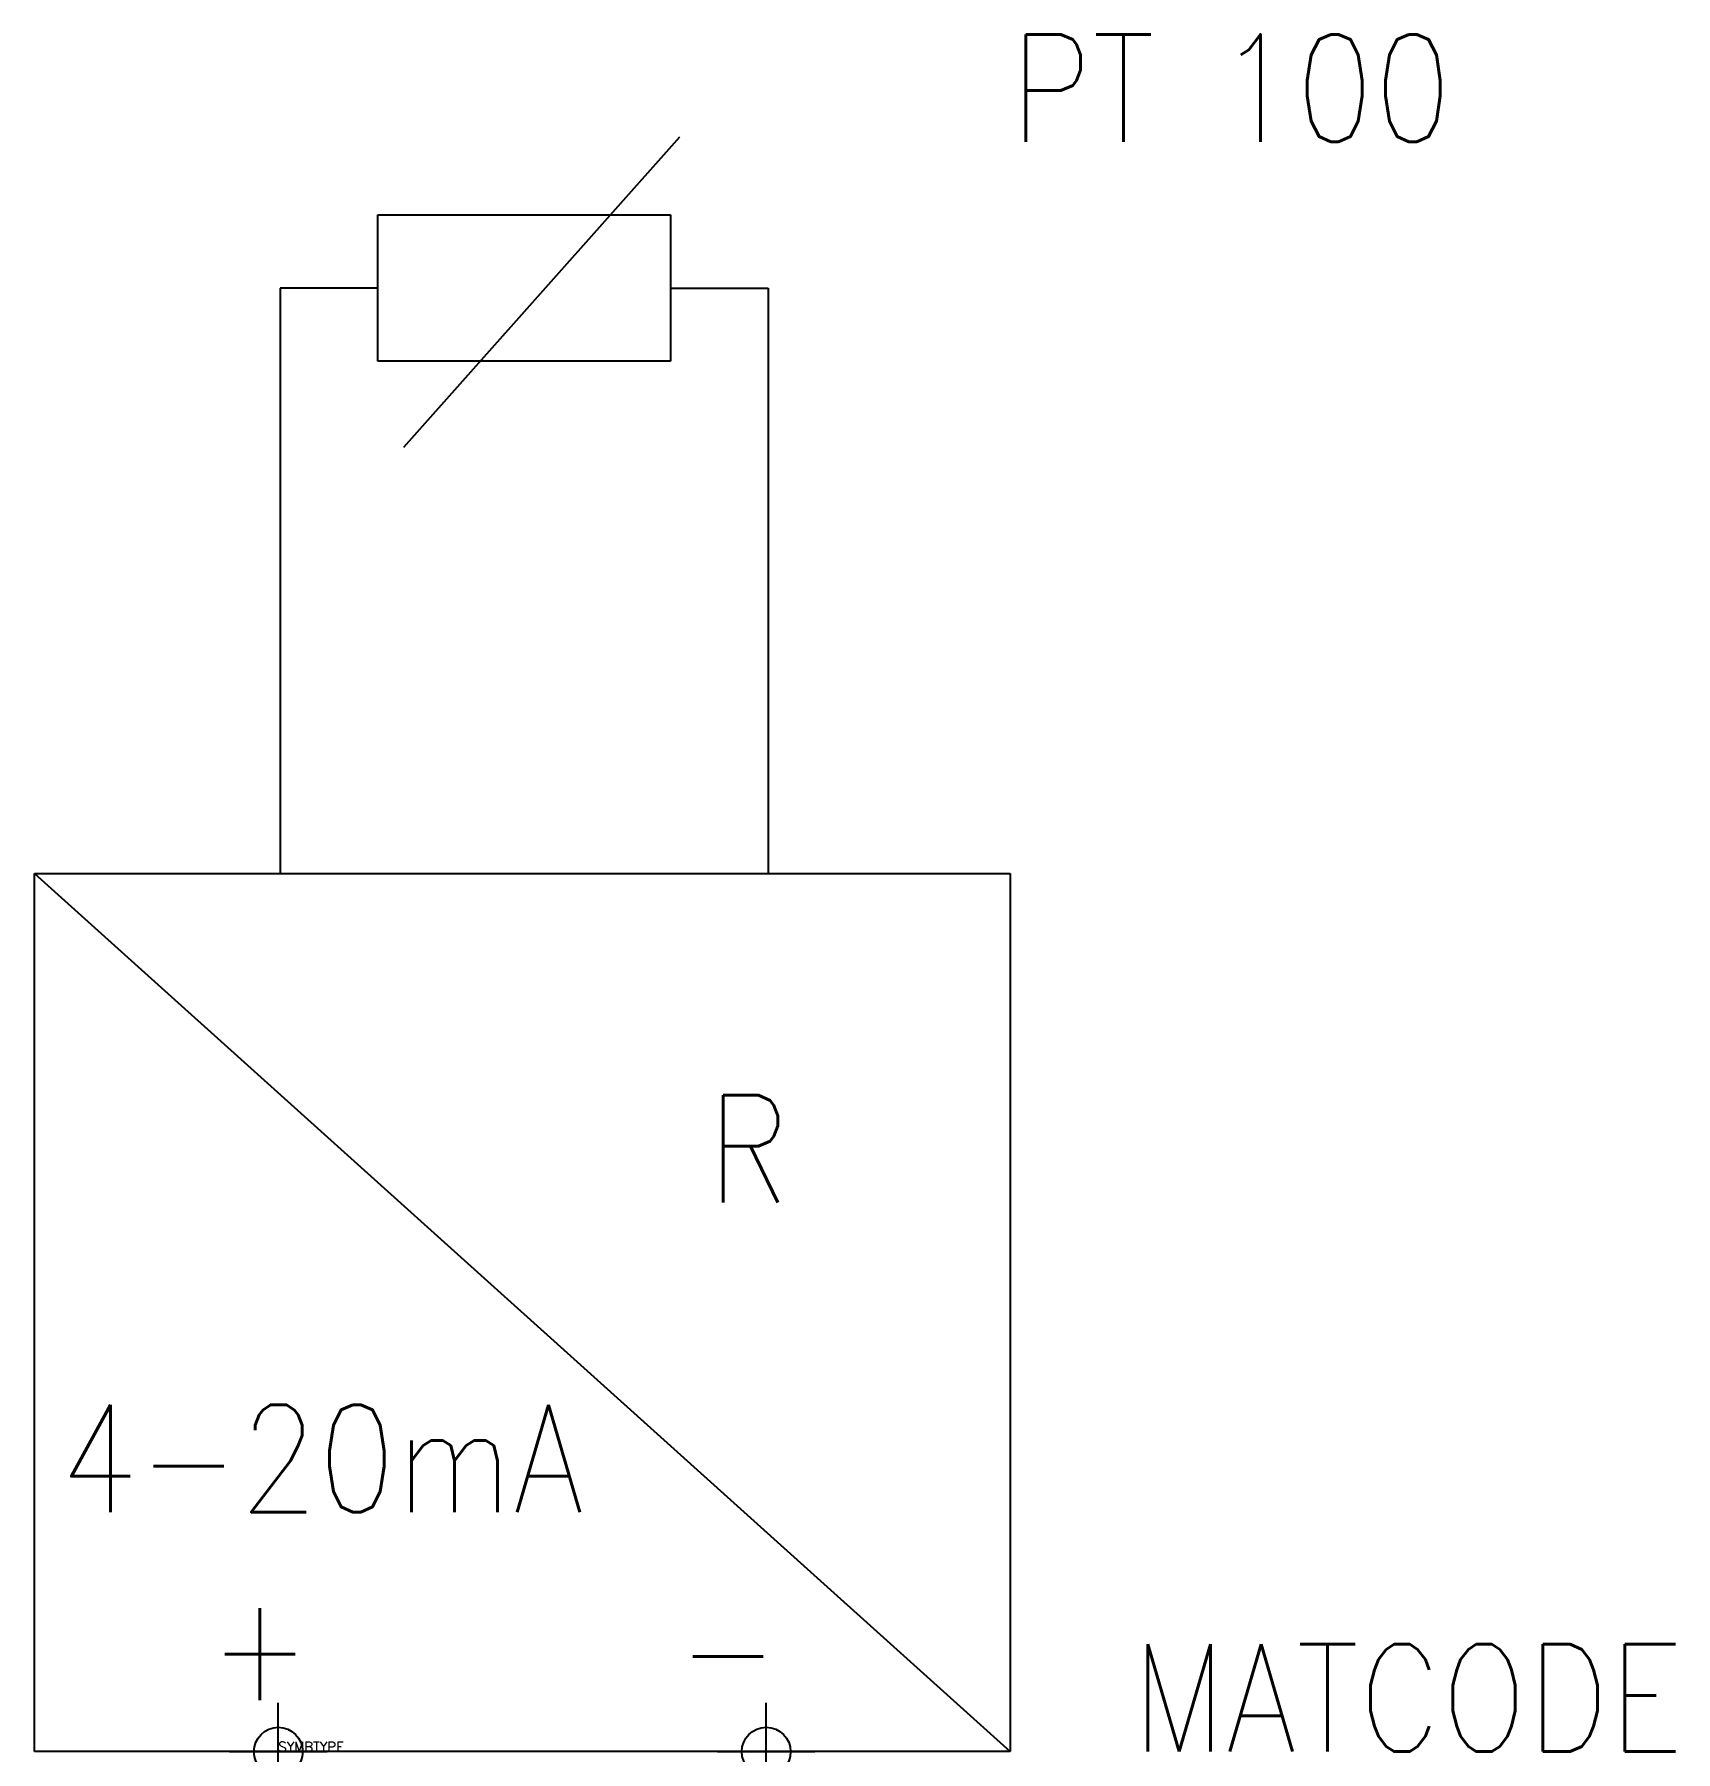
# Model space of a CAD drawing. Extents: x 32.5 to 66.1, y 177 to 212.2.
import ezdxf

# ---------------------------------------------------------------- set-up
doc = ezdxf.new("R2010")
doc.units = 0
doc.header["$LTSCALE"] = 6
doc.header["$MEASUREMENT"] = 0
doc.header["$PDMODE"] = 34
doc.layers.get('0').update_dxf_attribs({"linetype": 'CONTINUOUS'})
for name, color, linetype in [('1', 8, 'CONTINUOUS'), ('10', 8, 'CONTINUOUS'), ('12', 30, 'CONTINUOUS'), ('3', 30, 'CONTINUOUS'), ('C', 7, 'CONTINUOUS')]:
    doc.layers.add(name, color=color, linetype=linetype)
doc.styles.add('ROMANS', font='ROMANS', dxfattribs={"width": 0.85})
doc.styles.get("Standard").update_dxf_attribs({"font": 'simplex', "width": 0.85})

msp = doc.modelspace()

# ---------------------------------------------------------------- linework, layer by layer
at = {"layer": '1'}
for p, q in [((40.072, 203.737), (45.727, 210.101)), ((37.538, 207), (37.538, 195)), ((39.538, 207), (37.538, 207)), ((45.538, 207), (47.538, 207)), ((47.538, 207), (47.538, 195)), ((32.5, 195), (52.5, 177))]:
    msp.add_line(p, q, dxfattribs=at)
at = {"layer": '3'}
for p, q in [((39.538, 208.5), (45.538, 208.5)), ((39.538, 205.5), (39.538, 208.5)), ((45.538, 208.5), (45.538, 205.5)), ((45.538, 205.5), (39.538, 205.5)), ((32.5, 177), (32.5, 195)), ((32.5, 195), (52.5, 195)), ((52.5, 195), (52.5, 177)), ((52.5, 177), (32.5, 177))]:
    msp.add_line(p, q, dxfattribs=at)
at = {"layer": 'C', "color": 1}
msp.add_point((37.5, 177), dxfattribs=at)
at = {"layer": 'C', "color": 2}
msp.add_point((47.5, 177), dxfattribs=at)

# ---------------------------------------------------------------- texts
at = {"flags": 1}
msp.add_attdef('SYMBTYPE', (37.5, 177), 'TL', height=0.2, dxfattribs=at)
at = {"layer": '1', "style": 'ROMANS', "width": 0.85}
for tag, p, s in [('+', (36.082, 178.057), '+'), ('-', (45.678, 178.008), '-')]:
    msp.add_attdef(tag, p, s, height=2.2, dxfattribs=at)
at = {"layer": '10', "width": 0.85}
for s, p in [('PT 100', (52.5, 210)), ('R', (46.297, 188.255)), ('4-20mA', (33.019, 181.91))]:
    msp.add_text(s, height=2.2, dxfattribs=at).set_placement(p)
at = {"layer": '12', "width": 0.85}
msp.add_attdef('MATCODE', (55, 177), '', height=2.2, dxfattribs=at)

doc.saveas('drawing.dxf')
